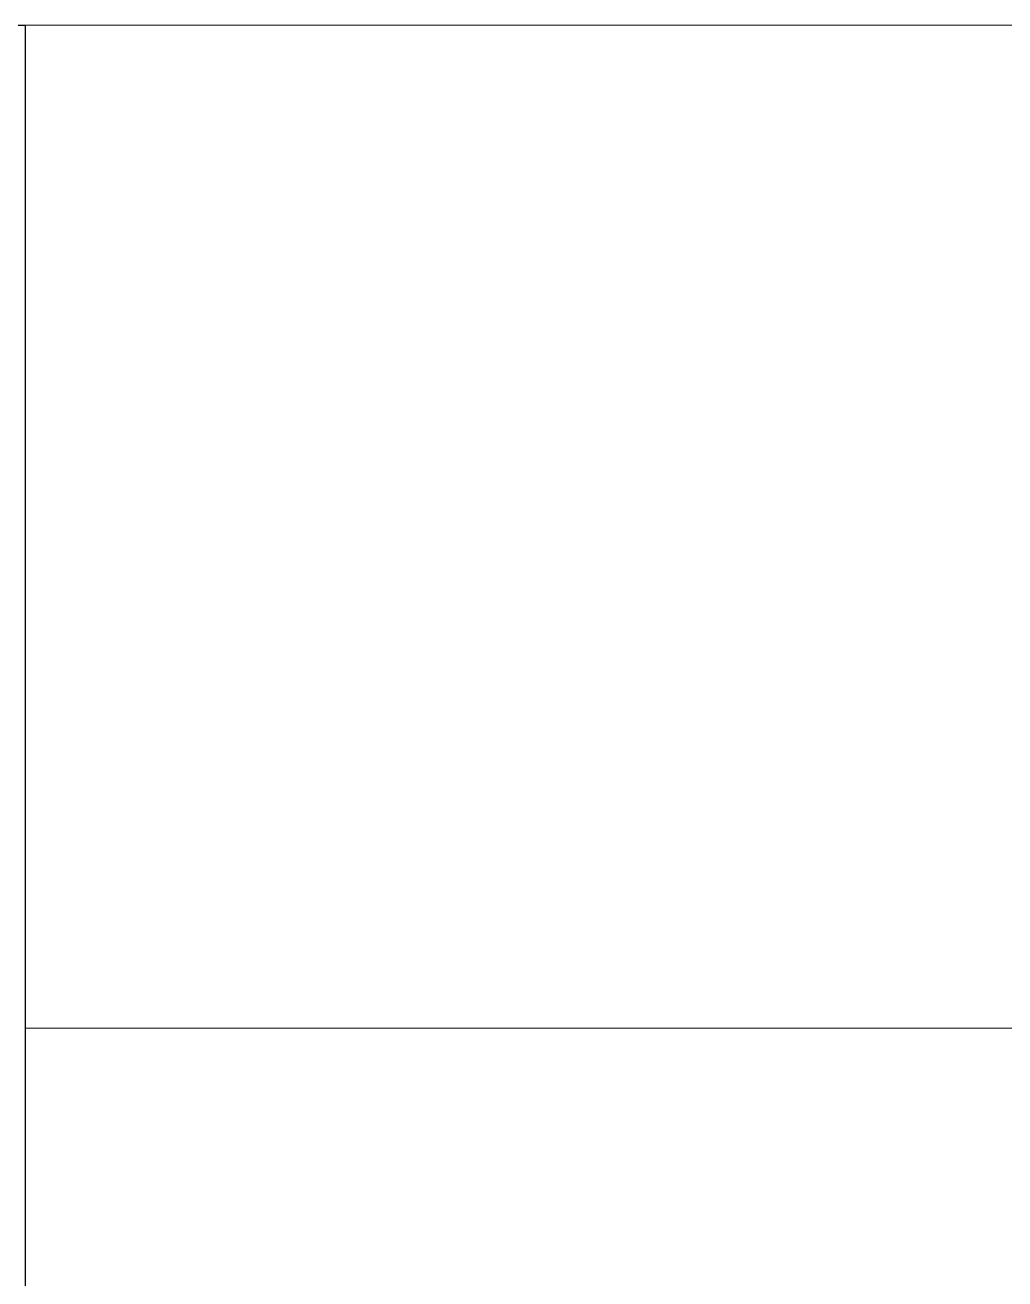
# Model space of a CAD drawing. Extents: x -2746917 to -971774, y -3334247 to -3250358.
# Drawn here: x -2441503 to -2436600, y -3280446 to -3274173 of the extents above; entities that cross this region are included whole.
import ezdxf

# ---------------------------------------------------------------- set-up
doc = ezdxf.new("R2010")
doc.units = 0
doc.header["$LTSCALE"] = 1000
doc.header["$MEASUREMENT"] = 0
doc.layers.get('0').update_dxf_attribs({"linetype": 'CONTINUOUS'})
doc.layers.add('BEAM_CON', color=4, linetype='CONTINUOUS')
doc.layers.add('PUB_TITLE', color=4, linetype='CONTINUOUS')
doc.layers.add('yichutu', color=7, linetype='CONTINUOUS', true_color=0xffffff, plot=False)

# ---------------------------------------------------------------- blocks, each defined once
blk = doc.blocks.new('yct-891-420-89100-42000-100-2004.0')
at = {"layer": 'yichutu', "color": 7, "true_color": 0xffffff}
blk.add_lwpolyline([(0, 0), (0, 42000), (89100, 42000), (89100, 0)], close=True, dxfattribs=at)
blk = doc.blocks.new('A$C440D491C')
at = {"layer": 'PUB_TITLE'}
blk.add_lwpolyline([(0, 0), (0, 42000), (89100, 42000), (89100, 0)], close=True, dxfattribs=at)

msp = doc.modelspace()

# ---------------------------------------------------------------- linework, layer by layer
at = {"layer": 'BEAM_CON', "lineweight": 5, "ltscale": 1.5}
msp.add_lwpolyline([(-2441502.64, -3274173.05), (-2434068.65, -3274173.05), (-2434068.65, -3279191.38), (-2441502.64, -3279191.38)], close=True, dxfattribs=at)

# ---------------------------------------------------------------- block references
at = {"ltscale": 1.5}
msp.add_blockref('A$C440D491C', (-2530602.64, -3316173.05), dxfattribs=at)
at = {"layer": 'yichutu'}
msp.add_blockref('yct-891-420-89100-42000-100-2004.0', (-2530602.64, -3316173.05), dxfattribs=at)

doc.saveas('drawing.dxf')
